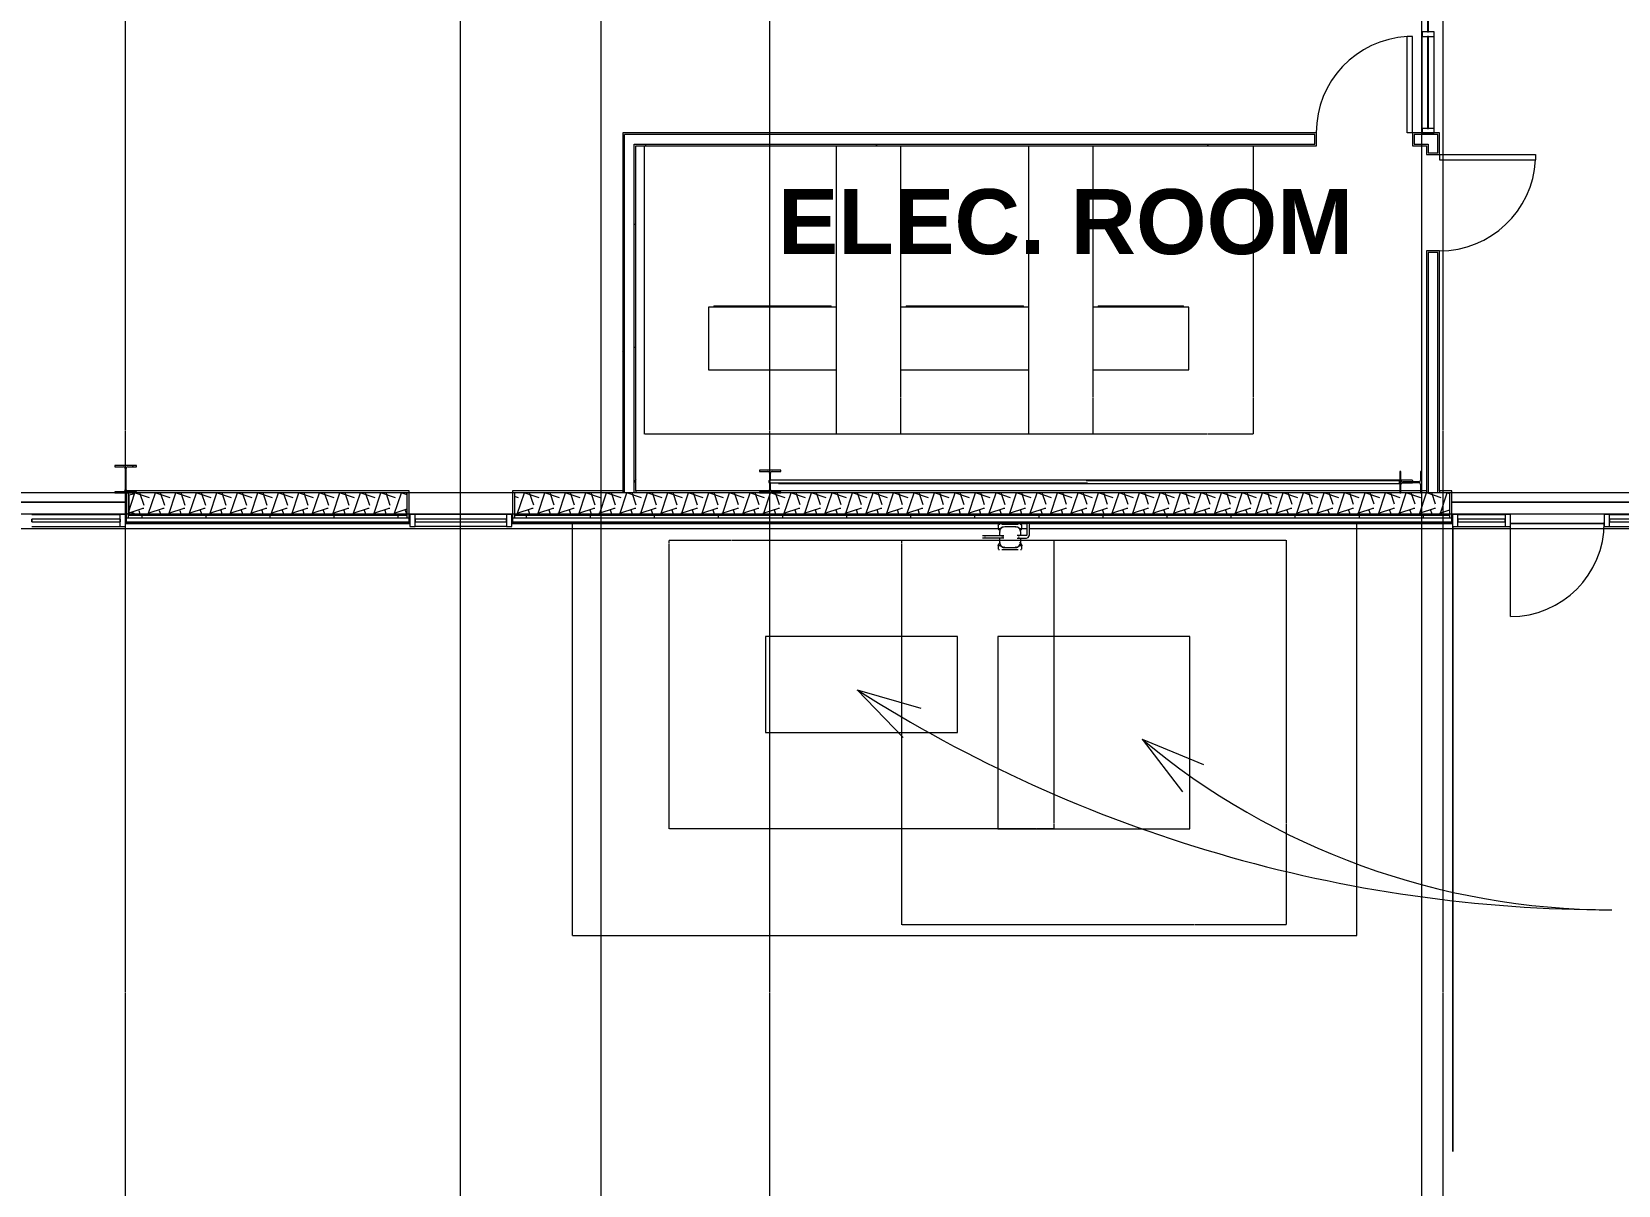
# Model space of a CAD drawing. Header units: inches. Extents: x 25369 to 33163, y -23509 to -20274.
# Drawn here: x 28210 to 28804, y -23047 to -22615 of the extents above; entities that cross this region are included whole.
import ezdxf

# ---------------------------------------------------------------- set-up
doc = ezdxf.new("R2010")
doc.units = ezdxf.units.IN
doc.header["$MEASUREMENT"] = 0
doc.linetypes.add('Dash', pattern=[0.25, 0.125, -0.125])
doc.linetypes.add('Grid Line 1_2_', pattern=[0.875, 0.5, -0.125, 0.125, -0.125])
for name, color, linetype, lineweight in [('A-DOOR', 31, 'Continuous', 13), ('A-FLOR', 192, 'Continuous', 13), ('A-GLAZ-CURT', 52, 'Continuous', 13), ('A-GLAZ-CWMG', 51, 'Continuous', 13), ('A-SITE-SWLK', 140, 'Continuous', 70), ('A-WALL', 113, 'Continuous', 13), ('A-WALL-PATT', 111, 'Continuous', 25), ('C-TOPO', 7, 'Continuous', 13), ('E-ELEC-EQPM', 71, 'Continuous', 13), ('G-ANNO-SYMB', 111, 'Continuous', 9), ('G-ANNO-TEXT', 231, 'Continuous', 9), ('I-WALL', 2, 'Continuous', 13), ('L-SITE-WALL', 31, 'Continuous', 13), ('M-AREA-IDEN', 171, 'Continuous', 9), ('P-SANR-FIXT', 6, 'Continuous', 13), ('S-BEAM', 12, 'Continuous', 13), ('S-COLS', 52, 'Continuous', 13), ('S-GRID', 1, 'Continuous', 9)]:
    doc.layers.add(name, color=color, linetype=linetype, lineweight=lineweight)
doc.styles.add('Arial_B', font='arialbd.ttf', dxfattribs={"height": 24.354149})
pattern_1 = [(45, (5931.104, 0), (-19.00703, 19.00703), []), (45, (5931.104, 28.8), (-19.00703, 19.00703), [])]
pattern_2 = [(0, (5931.104, 0), (61.44, 15.36), [2.534, -43.546, 2.534, -43.546, -245.76]), (0, (5931.104, 0), (61.44, 15.36), [-92.16, 2.534, -89.626, 2.534, -43.546, -107.52]), (0, (5931.104, 0), (61.44, 15.36), [-230.4, 2.534, -28.186, 2.534, -74.266]), (120, (5954.144, 7.68), (-44.02215, 45.528601), [2.534, -43.546, 2.534, -43.546, -245.76]), (120, (5954.144, 7.68), (-44.02215, 45.528601), [-92.16, 2.534, -89.626, 2.534, -43.546, -107.52]), (120, (5954.144, 7.68), (-44.02215, 45.528601), [-230.4, 2.534, -28.186, 2.534, -74.266]), (240, (5961.824, 38.4), (-17.41785, -60.888601), [2.534, -43.546, 2.534, -43.546, -245.76]), (240, (5961.824, 38.4), (-17.41785, -60.888601), [-92.16, 2.534, -89.626, 2.534, -43.546, -107.52]), (240, (5961.824, 38.4), (-17.41785, -60.888601), [-230.4, 2.534, -28.186, 2.534, -74.266])]

# ---------------------------------------------------------------- blocks, each defined once
blk = doc.blocks.new('Struct_Xcel_Sports Complex_rvt-2-Overall Floor Plan')
at = {"layer": 'A-FLOR', "color": 43, "lineweight": 9}
for p, q in [((22314.02, -22790.8), (22171.52, -22790.8)), ((22941.27, -22790.8), (22810.7, -22790.8))]:
    blk.add_line(p, q, dxfattribs=at)
at = {"layer": 'L-SITE-WALL', "color": 43, "lineweight": 9}
for p, q in [((22171.52, -22790.8), (22314.02, -22790.8)), ((22810.7, -22790.8), (22941.27, -22790.8)), ((22420.33, -22798.8), (22313.77, -22798.8)), ((22651.42, -22798.8), (22458.52, -22798.8)), ((22810.95, -22798.8), (22652.39, -22798.8)), ((22867.77, -22798.8), (22832.58, -22798.8))]:
    blk.add_line(p, q, dxfattribs=at)
blk = doc.blocks.new('Girt_C - 8_D-1405489-Overall Floor Plan')
at = {"layer": 'S-BEAM', "color": 43, "lineweight": 9}
for p, q in [((22458.77, -22787.3), (22420.08, -22787.3)), ((22420.08, -22795.3), (22458.77, -22795.3))]:
    blk.add_line(p, q, dxfattribs=at)
blk = doc.blocks.new('System Panel - INSULATED LOW-E GLAZING _SEE ELEVATIONS FOR U-FACTOR_ SHGC_ _ LT_-1142335-Overall Floor Plan')
at = {"layer": 'A-GLAZ-CURT', "color": 7}
for p, q in [((16.53125, -0.25), (-16.53125, -0.25)), ((-16.53125, -0.25), (-16.53125, -1.25)), ((-16.53125, -1.25), (16.53125, -1.25)), ((16.53125, -1.25), (16.53125, -0.25))]:
    blk.add_line(p, q, dxfattribs=at)
at = {"layer": 'A-GLAZ-CURT', "color": 10, "lineweight": 9}
for p, q in [((-16.53125, -1.25), (-16.53125, -0.25)), ((16.53125, -0.25), (-16.53125, -0.25)), ((-16.53125, -1.25), (16.53125, -1.25)), ((16.53125, -0.25), (16.53125, -1.25))]:
    blk.add_line(p, q, dxfattribs=at)
blk = doc.blocks.new('Rectangular Mullion - Exterior 2_ x 4_5_-1135321-Overall Floor Plan')
at = {"layer": 'A-GLAZ-CWMG', "color": 43, "lineweight": 9}
for p, q in [((22278.7, -22795.43), (22311.77, -22795.43)), ((22278.7, -22799.93), (22311.77, -22799.93))]:
    blk.add_line(p, q, dxfattribs=at)
blk = doc.blocks.new('Rectangular Mullion - Exterior 2_ x 4_5_-1142382-Overall Floor Plan')
at = {"layer": 'A-GLAZ-CWMG', "color": 7}
for p, q in [((0, 3), (-2, 3)), ((-2, 3), (-2, -1.5)), ((0, -1.5), (0, 3)), ((-2, -1.5), (0, -1.5))]:
    blk.add_line(p, q, dxfattribs=at)
blk = doc.blocks.new('Transformer-Dry-Type-Siemens - 6x6x6-1004770-Overall Floor Plan')
at = {"layer": 'E-ELEC-EQPM', "color": 43, "linetype": 'Dash', "lineweight": 9}
for p, q in [((-72, -72), (-72, 72)), ((-72, 72), (72, 72)), ((72, 72), (72, -72)), ((72, -72), (-72, -72))]:
    blk.add_line(p, q, dxfattribs=at)
at = {"layer": 'E-ELEC-EQPM', "color": 43, "lineweight": 9}
for p, q in [((36, 36), (-36, 36)), ((-36, 36), (-36, -36)), ((36, -36), (36, 36)), ((-36, -36), (36, -36))]:
    blk.add_line(p, q, dxfattribs=at)
blk = doc.blocks.new('Transformer-Dry-Type-Siemens - 6x3x6-1005805-Overall Floor Plan')
at = {"layer": 'E-ELEC-EQPM', "color": 43, "linetype": 'Dash', "lineweight": 9}
for p, q in [((-72, -54), (-72, 54)), ((-72, 54), (72, 54)), ((72, 54), (72, -54)), ((72, -54), (-72, -54))]:
    blk.add_line(p, q, dxfattribs=at)
at = {"layer": 'E-ELEC-EQPM', "color": 43, "lineweight": 9}
for p, q in [((36, 18), (-36, 18)), ((-36, 18), (-36, -18)), ((36, -18), (36, 18)), ((-36, -18), (36, -18))]:
    blk.add_line(p, q, dxfattribs=at)
blk = doc.blocks.new('System Panel - INSULATED LOW-E GLAZING _SEE ELEVATIONS FOR U-FACTOR_ SHGC_ _ LT_-827433-Overall Floor Plan')
at = {"layer": 'A-GLAZ-CURT', "color": 7}
for p, q in [((17.09375, -0.25), (-17.09375, -0.25)), ((-17.09375, -0.25), (-17.09375, -1.25)), ((-17.09375, -1.25), (17.09375, -1.25)), ((17.09375, -1.25), (17.09375, -0.25))]:
    blk.add_line(p, q, dxfattribs=at)
at = {"layer": 'A-GLAZ-CURT', "color": 10, "lineweight": 9}
for p, q in [((-17.09375, -1.25), (-17.09375, -0.25)), ((17.09375, -0.25), (-17.09375, -0.25)), ((-17.09375, -1.25), (17.09375, -1.25)), ((17.09375, -0.25), (17.09375, -1.25))]:
    blk.add_line(p, q, dxfattribs=at)
blk = doc.blocks.new('Door_Single_Storefront - one-1371403-Overall Floor Plan')
at = {"layer": 'A-DOOR', "color": 43, "lineweight": 9}
blk.add_line((-17.59375, -35.1875), (-17.59375, 0), dxfattribs=at)
blk.add_arc((-17.59375, 0), 35.1875, 270, 0, dxfattribs=at)
blk = doc.blocks.new('System Panel - INSULATED LOW-E GLAZING _SEE ELEVATIONS FOR U-FACTOR_ SHGC_ _ LT_-1769663-Overall Floor Plan')
at = {"layer": 'A-GLAZ-CURT', "color": 7}
for p, q in [((8.81, -0.25), (-8.81, -0.25)), ((-8.81, -0.25), (-8.81, -1.25)), ((-8.81, -1.25), (8.81, -1.25)), ((8.81, -1.25), (8.81, -0.25))]:
    blk.add_line(p, q, dxfattribs=at)
at = {"layer": 'A-GLAZ-CURT', "color": 10, "lineweight": 9}
for p, q in [((-8.81, -1.25), (-8.81, -0.25)), ((8.81, -0.25), (-8.81, -0.25)), ((-8.81, -1.25), (8.81, -1.25)), ((8.81, -0.25), (8.81, -1.25))]:
    blk.add_line(p, q, dxfattribs=at)
blk = doc.blocks.new('Rectangular Mullion - Exterior 2_ x 4_5_-1305167-Overall Floor Plan')
at = {"layer": 'A-GLAZ-CWMG', "color": 43, "lineweight": 9}
for p, q in [((22869.77, -22795.43), (22903.95, -22795.43)), ((22869.77, -22799.93), (22903.95, -22799.93))]:
    blk.add_line(p, q, dxfattribs=at)
blk = doc.blocks.new('Rectangular Mullion - Exterior 2_ x 4_5_-1769661-Overall Floor Plan')
at = {"layer": 'A-GLAZ-CWMG', "color": 43, "lineweight": 9}
for p, q in [((22812.95, -22795.43), (22830.58, -22795.43)), ((22812.95, -22799.93), (22830.58, -22799.93))]:
    blk.add_line(p, q, dxfattribs=at)
blk = doc.blocks.new('Rectangular Mullion - Exterior 2_ x 4_5_-1142379-Overall Floor Plan')
at = {"layer": 'A-GLAZ-CWMG', "color": 7}
for p, q in [((-2, 3), (0, 3)), ((-2, -1.5), (-2, 3)), ((0, 3), (0, -1.5)), ((0, -1.5), (-2, -1.5))]:
    blk.add_line(p, q, dxfattribs=at)
blk = doc.blocks.new('Rectangular Mullion - Exterior 2_ x 4_5_-827464-Overall Floor Plan')
at = {"layer": 'A-GLAZ-CWMG', "color": 7}
for p, q in [((-1, 3), (1, 3)), ((-1, -1.5), (-1, 3)), ((1, 3), (1, -1.5)), ((1, -1.5), (-1, -1.5))]:
    blk.add_line(p, q, dxfattribs=at)
blk = doc.blocks.new('Rectangular Mullion - Interior 1_75_ x 4_5_-1220307-Overall Floor Plan')
at = {"layer": 'A-GLAZ-CWMG', "color": 7}
for p, q in [((-1.75, 1.5), (0, 1.5)), ((-1.75, -3), (-1.75, 1.5)), ((0, 1.5), (0, -3)), ((0, -3), (-1.75, -3))]:
    blk.add_line(p, q, dxfattribs=at)
blk = doc.blocks.new('System Panel - Interior Glazing-1220306-Overall Floor Plan')
at = {"layer": 'A-GLAZ-CURT', "color": 7}
for p, q in [((17.21875, 0.9375), (-17.21875, 0.9375)), ((-17.21875, 0.9375), (-17.21875, 0.5625)), ((-17.21875, 0.5625), (17.21875, 0.5625)), ((17.21875, 0.5625), (17.21875, 0.9375))]:
    blk.add_line(p, q, dxfattribs=at)
blk = doc.blocks.new('Rectangular Mullion - Interior 1_75_ x 4_5_-1214730-Overall Floor Plan')
at = {"layer": 'A-GLAZ-CWMG', "color": 43, "lineweight": 9}
for p, q in [((22799.52, -22650.74), (22799.52, -22616.3)), ((22804.02, -22650.74), (22804.02, -22616.3))]:
    blk.add_line(p, q, dxfattribs=at)
blk = doc.blocks.new('Rectangular Mullion - Interior 1_75_ x 4_5_-1220285-Overall Floor Plan')
at = {"layer": 'A-GLAZ-CWMG', "color": 7}
for p, q in [((-0.875, 1.5), (0.875, 1.5)), ((-0.875, -3), (-0.875, 1.5)), ((0.875, 1.5), (0.875, -3)), ((0.875, -3), (-0.875, -3))]:
    blk.add_line(p, q, dxfattribs=at)
blk = doc.blocks.new('Round Bar - 1_-1778723-Overall Floor Plan')
at = {"layer": 'S-BEAM', "color": 43, "lineweight": 9}
for p, q in [((22791.14, -22782.55), (22555.06, -22782.55)), ((22555.06, -22783.55), (22674.18, -22783.55)), ((22795.82, -22782.55), (22791.61, -22782.55)), ((22792.01, -22783.55), (22795.82, -22783.55))]:
    blk.add_line(p, q, dxfattribs=at)
for centre, start_param, end_param in [((22555.06, -22783.05), 0, 3.141593), ((22555.06, -22783.05), 3.141593, 6.283185), ((22795.82, -22783.05), 4.516039, 6.283185), ((22795.82, -22783.05), 3.141593, 3.707225)]:
    blk.add_ellipse(centre, major_axis=(0, 0.5), ratio=0.535131, start_param=start_param, end_param=end_param, dxfattribs=at)
blk = doc.blocks.new('Round Bar - 1_-1778817-Overall Floor Plan')
at = {"layer": 'S-BEAM', "color": 43, "lineweight": 9}
for p, q in [((22558.4, -22783.8), (22791.18, -22783.8)), ((22791.18, -22782.8), (22673.67, -22782.8))]:
    blk.add_line(p, q, dxfattribs=at)
for start_param, end_param in [(0, 3.141593), (3.141593, 6.283185)]:
    blk.add_ellipse((22791.18, -22783.3), major_axis=(0, 0.5), ratio=0.56248, start_param=start_param, end_param=end_param, dxfattribs=at)
blk = doc.blocks.new('Rectangular Mullion - Exterior 2_ x 4_5_-1142359-Overall Floor Plan')
at = {"layer": 'A-GLAZ-CWMG', "color": 7}
for p, q in [((-2, 1.5), (0, 1.5)), ((-2, -3), (-2, 1.5)), ((0, 1.5), (0, -3)), ((0, -3), (-2, -3))]:
    blk.add_line(p, q, dxfattribs=at)
blk = doc.blocks.new('Rectangular Mullion - Exterior 2_ x 4_5_-1142353-Overall Floor Plan')
at = {"layer": 'A-GLAZ-CWMG', "color": 7}
for p, q in [((0, 1.5), (-2, 1.5)), ((-2, 1.5), (-2, -3)), ((0, -3), (0, 1.5)), ((-2, -3), (0, -3))]:
    blk.add_line(p, q, dxfattribs=at)
blk = doc.blocks.new('System Panel - INSULATED LOW-E GLAZING _SEE ELEVATIONS FOR U-FACTOR_ SHGC_ _ LT_-827454-Overall Floor Plan')
at = {"layer": 'A-GLAZ-CURT', "color": 7}
for p, q in [((17.09375, 1.25), (-17.09375, 1.25)), ((-17.09375, 1.25), (-17.09375, 0.25)), ((-17.09375, 0.25), (17.09375, 0.25)), ((17.09375, 0.25), (17.09375, 1.25))]:
    blk.add_line(p, q, dxfattribs=at)
at = {"layer": 'A-GLAZ-CURT', "color": 10, "lineweight": 9}
for p, q in [((-17.09375, 0.25), (-17.09375, 1.25)), ((17.09375, 1.25), (-17.09375, 1.25)), ((-17.09375, 0.25), (17.09375, 0.25)), ((17.09375, 1.25), (17.09375, 0.25))]:
    blk.add_line(p, q, dxfattribs=at)
blk = doc.blocks.new('Rectangular Mullion - Exterior 2_ x 4_5_-1060760-Overall Floor Plan')
at = {"layer": 'A-GLAZ-CWMG', "color": 43, "lineweight": 9}
for p, q in [((25834.02, -22795.43), (25799.83, -22795.43)), ((25834.02, -22799.93), (25799.83, -22799.93))]:
    blk.add_line(p, q, dxfattribs=at)
blk = doc.blocks.new('Transformer Switchboard - 24_deep x 48_ wide x 90_H-1281217-Overall Floor Plan')
at = {"layer": 'E-ELEC-EQPM', "color": 43, "linetype": 'Dash', "lineweight": 9}
for p, q in [((-48, -84), (-48, 24)), ((-48, 24), (48, 24)), ((48, 24), (48, -84)), ((48, -84), (-48, -84))]:
    blk.add_line(p, q, dxfattribs=at)
at = {"layer": 'E-ELEC-EQPM', "color": 43, "lineweight": 9}
for p, q in [((24, 0), (-24, 0)), ((-24, 0), (-24, -23.5)), ((24, -23.5), (24, 0)), ((-24, -23.5), (24, -23.5)), ((-22, -23.5), (-22, -24)), ((22, -24), (22, -23.5)), ((22, -24), (-22, -24))]:
    blk.add_line(p, q, dxfattribs=at)
blk = doc.blocks.new('Transformer Switchboard - 24_deep x 36_ wide x 90_H-1281523-Overall Floor Plan')
at = {"layer": 'E-ELEC-EQPM', "color": 43, "linetype": 'Dash', "lineweight": 9}
for p, q in [((-42, -84), (-42, 24)), ((-42, 24), (42, 24)), ((42, 24), (42, -84)), ((42, -84), (-42, -84))]:
    blk.add_line(p, q, dxfattribs=at)
at = {"layer": 'E-ELEC-EQPM', "color": 43, "lineweight": 9}
for p, q in [((18, 0), (-18, 0)), ((-18, 0), (-18, -23.5)), ((18, -23.5), (18, 0)), ((-18, -23.5), (18, -23.5)), ((-16, -23.5), (-16, -24)), ((16, -24), (16, -23.5)), ((16, -24), (-16, -24))]:
    blk.add_line(p, q, dxfattribs=at)
blk = doc.blocks.new('Single-Flush - 36_ x 84_-1318898-Overall Floor Plan')
at = {"layer": 'A-DOOR', "color": 7}
for p, q in [((16, 2.44), (16, 38.45)), ((18, 38.45), (16, 38.45)), ((18, 2.44), (18, 38.45)), ((18, 2.44), (16, 2.44))]:
    blk.add_line(p, q, dxfattribs=at)
at = {"layer": 'A-DOOR', "color": 43, "lineweight": 9}
blk.add_arc((18, 2.44), 36.07, 93.17885, 180, dxfattribs=at)
blk = doc.blocks.new('gas_meter-250_cfh_2214 - gas_meter-250_cfh_2214-1353211-Overall Floor Plan')
at = {"layer": 'P-SANR-FIXT', "color": 43, "lineweight": 9}
for p, q in [((-2.99, 0.37), (-9.24, 0.37)), ((-4.4, 4.34), (-4.4, 3.16)), ((-4.4, 3.16), (-4.06, 3.16)), ((-3.79, 4.61), (-4.13, 4.61)), ((-4.06, 3.16), (-3.31, 3.16)), ((-3.96, 1.77), (-3.96, 0.36)), ((-3.96, 1.77), (-3.96, 0.36)), ((-3.75, 2.86), (-3.75, 2.59)), ((-3.75, 1.98), (-3.75, 1.77)), ((3.06, 4.61), (-3.06, 4.61)), ((2.04, 3.77), (-1.96, 3.77)), ((3.4, 3.16), (4.06, 3.16)), ((6.15, 0.5), (3.51, 0.5)), ((4.13, 4.61), (3.79, 4.61)), ((4.04, 0.48), (4.04, 1.77)), ((4.04, 0.48), (4.04, 1.77)), ((4.06, 3.16), (4.4, 3.16)), ((4.4, 3.16), (4.4, 4.34)), ((6.26, 5.12), (6.26, 0.61)), ((7.26, 0.61), (7.26, 5.12)), ((-9.24, 0), (-9.47, 0)), ((-9.24, -0.38), (-2.99, -0.38)), ((-4.4, -3.34), (-4.4, -4.57)), ((-4.06, -3.34), (-4.4, -3.34)), ((-4.28, -4.69), (-3.94, -4.69)), ((-3.33, -3.34), (-4.06, -3.34)), ((-3.96, -0.36), (-3.96, -1.98)), ((-3.96, -0.36), (-3.96, -1.98)), ((-3.75, -1.98), (-3.75, -2.1)), ((-3.75, -2.75), (-3.75, -2.92)), ((-3.06, -4.69), (3.06, -4.69)), ((-2.81, 0), (-2.99, 0)), ((-2.49, -3.98), (-2.72, -3.75)), ((-1.97, -3.98), (-2.49, -3.98)), ((-2.49, -3.98), (-1.97, -3.98)), ((-2.27, 0), (-2.4, 0)), ((-1.96, -3.98), (2.04, -3.98)), ((2.04, -3.75), (2.22, -3.75)), ((2.04, -3.98), (2.55, -3.98)), ((2.55, -3.98), (2.04, -3.98)), ((2.74, -3.79), (2.55, -3.98)), ((3.25, 0), (3.51, 0)), ((4.06, -3.34), (3.42, -3.34)), ((3.51, -0.5), (6.15, -0.5)), ((3.94, -4.69), (4.28, -4.69)), ((4.04, -1.98), (4.04, -0.47)), ((4.04, -1.98), (4.04, -0.47)), ((4.4, -3.34), (4.06, -3.34)), ((4.4, -4.57), (4.4, -3.34))]:
    blk.add_line(p, q, dxfattribs=at)
at = {"layer": 'P-SANR-FIXT', "color": 43, "lineweight": 9, "flags": 128}
for points in [[(-9.24, 0.37), (-9.89, 0.37), (-10.22, 0.37), (-10.24, 0.37)], [(-4.4, 4.34), (-4.28, 4.57), (-4.13, 4.61)], [(-3.88, 2.47), (-4.12, 2.61), (-4.4, 3.16)], [(-1.96, 3.77), (-2.92, 3.52), (-3.64, 2.85), (-3.95, 1.9), (-3.96, 1.77)], [(-2.24, 0.37), (-2.47, 0.37), (-2.99, 0.37)], [(4.04, 1.77), (3.8, 2.73), (3.12, 3.46), (2.18, 3.77), (2.04, 3.77)], [(3.51, 0.5), (2.97, 0.5), (2.76, 0.5)], [(4.4, 3.16), (3.97, 2.46), (3.86, 2.41)], [(4.13, 4.61), (4.36, 4.48), (4.4, 4.34)], [(6.26, 0.61), (6.21, 0.52), (6.15, 0.5)], [(6.15, -0.5), (6.85, -0.26), (7.24, 0.36), (7.26, 0.61)], [(-10.24, -0.38), (-10, -0.38), (-9.39, -0.38), (-9.24, -0.38)], [(-4.4, -3.34), (-4.16, -2.65), (-3.9, -2.5)], [(-3.96, -1.98), (-3.71, -2.94), (-3.03, -3.67), (-2.09, -3.98), (-1.96, -3.98)], [(-2.99, -0.38), (-2.44, -0.38), (-2.24, -0.38)], [(2.04, -3.98), (3.01, -3.73), (3.73, -3.06), (4.04, -2.11), (4.04, -1.98)], [(2.76, -0.5), (3, -0.5), (3.51, -0.5)], [(3.92, -2.5), (4.11, -2.6), (4.4, -3.27), (4.4, -3.34)]]:
    blk.add_lwpolyline(points, dxfattribs=at)
at = {"layer": 'P-SANR-FIXT', "color": 43, "lineweight": 9}
for centre, radius, start, end in [((-1.96, 1.77), 2, 90, 180), ((-1.96, 1.77), 1.84, 171.36204, 180), ((2.04, 1.77), 2, 360, 90), ((2.04, 1.77), 1.84, 81.36204, 90), ((-1.96, -1.98), 2, 180, 270), ((-1.96, -1.98), 1.84, 261.36204, 270), ((2.04, -1.98), 2, 270, 360), ((2.04, -1.98), 1.84, 351.36204, 0)]:
    blk.add_arc(centre, radius, start, end, dxfattribs=at)
blk = doc.blocks.new('Single-Flush - 36_ x 84_-1318930-Overall Floor Plan')
at = {"layer": 'A-DOOR', "color": 7}
for p, q in [((16, -2.44), (16, -38.45)), ((18, -2.44), (16, -2.44)), ((18, -2.44), (18, -38.45)), ((18, -38.45), (16, -38.45))]:
    blk.add_line(p, q, dxfattribs=at)
at = {"layer": 'A-DOOR', "color": 43, "lineweight": 9}
blk.add_arc((18, -2.44), 36.07, 180, 266.82115, dxfattribs=at)

msp = doc.modelspace()

# ---------------------------------------------------------------- hatches: boundary and pattern name
at = {"layer": 'A-WALL-PATT', "lineweight": 9}
h = msp.add_hatch(dxfattribs=at)
h.set_pattern_fill('FP_17', color=253, style=0, pattern_type=2)
h.set_pattern_definition(pattern_2)
h.paths.add_polyline_path([(28431.24, -22787.3), (28431.87, -22787.3), (28431.87, -22652.99), (28431.24, -22652.99), (28431.24, -22786.55)], flags=0)
h = msp.add_hatch(dxfattribs=at)
h.set_pattern_fill('FP_17', color=253, style=0, pattern_type=2)
h.set_pattern_definition(pattern_2)
h.paths.add_polyline_path([(28435.49, -22657.24), (28691.06, -22657.24), (28691.06, -22654.8), (28690.43, -22654.8), (28690.43, -22656.62), (28435.49, -22656.62)], flags=0)
h.paths.add_polyline_path([(28727.06, -22657.24), (28732.24, -22657.24), (28732.24, -22656.62), (28727.68, -22656.62), (28727.68, -22654.8), (28727.06, -22654.8)], flags=0)
h = msp.add_hatch(dxfattribs=at)
h.set_pattern_fill('FP_17', color=253, style=0, pattern_type=2)
h.set_pattern_definition(pattern_2)
h.paths.add_polyline_path([(28435.49, -22787.3), (28436.12, -22787.3), (28436.12, -22657.24), (28435.49, -22657.24), (28435.49, -22786.55)], flags=0)
h = msp.add_hatch(dxfattribs=at)
h.set_pattern_fill('FP_18', color=253, style=0, pattern_type=2)
h.set_pattern_definition([(161.57, (5932.064, 0.96), (-7.6802237, -0.0009796), [0, -54.643, 6.067, 0]), (18.43, (5930.144, 0.96), (-7.6802237, 0.0009796), [0, -54.643, 6.067, 0]), (108.43, (5932.064, 0.96), (3.8382953, -19.20136532), [18.211, -42.499]), (71.57, (5930.144, 0.96), (3.8382953, 19.20136532), [18.211, -42.499])])
h.paths.add_polyline_path([(28350.43, -22795.3), (28350.43, -22787.3), (28245.87, -22787.3), (28245.87, -22795.3), (28294.5, -22795.3)], flags=0)
h.paths.add_polyline_path([(28390.62, -22795.3), (28741.06, -22795.3), (28741.06, -22787.3), (28390.62, -22787.3)], flags=0)
h = msp.add_hatch(dxfattribs=at)
h.set_pattern_fill('FP_20', color=253, style=0, pattern_type=2)
h.set_pattern_definition([(0, (5931.104, 0), (30.72, 7.68), [2.534, -20.506, 2.534, -20.506, -122.88]), (0, (5931.104, 0), (30.72, 7.68), [-46.08, 2.534, -43.546, 2.534, -20.506, -53.76]), (0, (5931.104, 0), (30.72, 7.68), [-115.2, 2.534, -12.826, 2.534, -35.866]), (120, (5942.624, 3.84), (-22.0110751, 22.7643004), [2.534, -20.506, 2.534, -20.506, -122.88]), (120, (5942.624, 3.84), (-22.0110751, 22.7643004), [-46.08, 2.534, -43.546, 2.534, -20.506, -53.76]), (120, (5942.624, 3.84), (-22.0110751, 22.7643004), [-115.2, 2.534, -12.826, 2.534, -35.866]), (240, (5946.464, 19.2), (-8.7089249, -30.4443004), [2.534, -20.506, 2.534, -20.506, -122.88]), (240, (5946.464, 19.2), (-8.7089249, -30.4443004), [-46.08, 2.534, -43.546, 2.534, -20.506, -53.76]), (240, (5946.464, 19.2), (-8.7089249, -30.4443004), [-115.2, 2.534, -12.826, 2.534, -35.866])])
h.paths.add_polyline_path([(28399.78, -22795.8), (28741.06, -22795.8), (28741.06, -22795.3), (28390.62, -22795.3), (28390.62, -22795.8)], flags=0)
h.paths.add_polyline_path([(28350.43, -22795.8), (28350.43, -22795.3), (28245.87, -22795.3), (28245.87, -22795.8), (28294.5, -22795.8)], flags=0)
h = msp.add_hatch(dxfattribs=at)
h.set_pattern_fill('FP_21', color=253, style=0, pattern_type=2)
h.set_pattern_definition([(0, (5931.104, 0), (0, 24), []), (90, (5931.104, 0), (-24, 1e-15), [])])
h.paths.add_polyline_path([(28259.41, -22796.8), (28350.43, -22796.8), (28350.43, -22795.8), (28245.87, -22795.8), (28245.87, -22796.8)], flags=0)
h.paths.add_polyline_path([(28390.62, -22796.8), (28741.06, -22796.8), (28741.06, -22795.8), (28390.62, -22795.8)], flags=0)
at = {"layer": 'S-COLS', "lineweight": 9}
h = msp.add_hatch(dxfattribs=at)
h.set_pattern_fill('FP_15', color=253, style=0, pattern_type=2)
h.set_pattern_definition(pattern_1)
h.paths.add_polyline_path([(28240.99, -22787.3), (28248.99, -22787.3), (28248.99, -22786.87), (28245.83, -22786.87), (28245.34, -22786.67), (28245.14, -22786.18), (28245.14, -22778.18), (28245.34, -22777.69), (28245.83, -22777.49), (28248.99, -22777.49), (28248.99, -22777.05), (28240.99, -22777.05), (28240.99, -22777.49), (28244.16, -22777.49), (28244.65, -22777.69), (28244.85, -22778.18), (28244.85, -22786.18), (28244.65, -22786.67), (28244.16, -22786.87), (28240.99, -22786.87)], flags=0)
h = msp.add_hatch(dxfattribs=at)
h.set_pattern_fill('FP_15', color=253, style=0, pattern_type=2)
h.set_pattern_definition(pattern_1)
h.paths.add_polyline_path([(28730.06, -22787.3), (28730.49, -22787.3), (28730.49, -22779.3), (28730.06, -22779.3), (28730.06, -22782.47), (28729.86, -22782.96), (28729.37, -22783.16), (28723.37, -22783.16), (28722.88, -22782.96), (28722.68, -22782.47), (28722.68, -22779.3), (28722.24, -22779.3), (28722.32, -22782.83), (28722.48, -22782.95), (28722.56, -22783.3), (28722.48, -22783.66), (28722.24, -22783.83), (28722.24, -22787.3), (28722.68, -22787.3), (28722.68, -22784.14), (28722.88, -22783.65), (28723.37, -22783.45), (28729.37, -22783.45), (28729.86, -22783.65), (28730.06, -22784.14)], flags=0)

# ---------------------------------------------------------------- linework, layer by layer
at = {"layer": 'A-SITE-SWLK', "color": 43, "lineweight": 9}
for p, q in [((28412.32, -22953.09), (28412.32, -22798.62)), ((28706.12, -22953.09), (28706.12, -22798.8)), ((28742.12, -23034), (28742.12, -22799.93)), ((28412.32, -22953.09), (28706.12, -22953.09))]:
    msp.add_line(p, q, dxfattribs=at)
at = {"layer": 'A-WALL', "color": 7}
for p, q in [((28690.43, -22652.99), (28431.87, -22652.99)), ((28431.87, -22787.3), (28431.87, -22652.99)), ((28690.43, -22656.62), (28690.43, -22652.99)), ((28727.68, -22652.99), (28727.68, -22656.62)), ((28736.49, -22652.99), (28727.68, -22652.99)), ((28736.49, -22659.96), (28736.49, -22652.99)), ((28435.49, -22656.62), (28690.43, -22656.62)), ((28435.49, -22787.3), (28435.49, -22656.62)), ((28727.68, -22656.62), (28732.87, -22656.62)), ((28732.87, -22656.62), (28732.87, -22659.96)), ((28732.87, -22659.96), (28736.49, -22659.96)), ((28736.49, -22697.21), (28732.87, -22697.21)), ((28732.87, -22697.21), (28732.87, -22787.3)), ((28736.49, -22787.3), (28736.49, -22697.21)), ((28351.18, -22786.55), (28245.12, -22786.55)), ((28245.12, -22786.55), (28245.12, -22798.62)), ((28245.87, -22787.3), (28245.87, -22796.8)), ((28350.43, -22787.3), (28245.87, -22787.3)), ((28350.43, -22796.8), (28350.43, -22787.3)), ((28351.18, -22798.62), (28351.18, -22786.55)), ((28431.24, -22786.55), (28389.87, -22786.55)), ((28389.87, -22786.55), (28389.87, -22798.62)), ((28390.62, -22787.3), (28390.62, -22796.8)), ((28741.06, -22787.3), (28390.62, -22787.3)), ((28431.24, -22786.55), (28431.24, -22787.3)), ((28732.24, -22786.55), (28436.12, -22786.55)), ((28436.12, -22786.55), (28436.12, -22787.3)), ((28732.24, -22786.55), (28732.24, -22787.3)), ((28737.12, -22787.3), (28732.24, -22787.3)), ((28741.81, -22786.55), (28737.12, -22786.55)), ((28737.12, -22786.55), (28737.12, -22787.3)), ((28741.06, -22796.8), (28741.06, -22787.3)), ((28741.81, -22798.62), (28741.81, -22786.55)), ((28351.18, -22796.8), (28245.12, -22796.8)), ((28350.43, -22795.3), (28245.87, -22795.3)), ((28350.43, -22795.8), (28245.87, -22795.8)), ((28741.81, -22796.8), (28389.87, -22796.8)), ((28741.06, -22795.3), (28390.62, -22795.3)), ((28741.06, -22795.8), (28390.62, -22795.8)), ((28351.18, -22798.3), (28245.12, -22798.3)), ((28245.12, -22798.62), (28351.18, -22798.62)), ((28741.81, -22798.3), (28389.87, -22798.3)), ((28389.87, -22798.62), (28741.81, -22798.62))]:
    msp.add_line(p, q, dxfattribs=at)
at = {"layer": 'C-TOPO', "color": 43, "lineweight": 9}
for p, q in [((28742.12, -23034), (28742.12, -22799.93)), ((28742.12, -22799.93), (28742.12, -23034)), ((28763.68, -22798.8), (28798.87, -22798.8)), ((28798.87, -22798.8), (28763.68, -22798.8))]:
    msp.add_line(p, q, dxfattribs=at)
at = {"layer": 'G-ANNO-SYMB'}
for p, q in [((28370.28, -20694.34), (28370.28, -23078.53)), ((28422.96, -20695.61), (28422.96, -23077.29))]:
    msp.add_line(p, q, dxfattribs=at)
at = {"layer": 'G-ANNO-TEXT', "color": 137}
for p, q in [((28518.99, -22861.02), (28542.85, -22867.95)), ((28518.99, -22861.02), (28536.19, -22878.95)), ((28625.72, -22879.51), (28648.69, -22888.99)), ((28625.72, -22879.51), (28640.88, -22899.2))]:
    msp.add_line(p, q, dxfattribs=at)
for centre, radius, start in [((28801.66, -22417.33), 526.09, 237.49928), ((28801.66, -22669.26), 274.16, 230.07682)]:
    msp.add_arc(centre, radius, start, 270, dxfattribs=at)
at = {"layer": 'I-WALL', "color": 7}
for p, q in [((28691.06, -22652.37), (28431.24, -22652.37)), ((28431.24, -22652.37), (28431.24, -22786.55)), ((28691.06, -22657.24), (28691.06, -22652.37)), ((28737.12, -22652.37), (28727.06, -22652.37)), ((28727.06, -22652.37), (28727.06, -22657.24)), ((28737.12, -22660.58), (28737.12, -22652.37)), ((28436.12, -22657.24), (28691.06, -22657.24)), ((28436.12, -22786.55), (28436.12, -22657.24)), ((28727.06, -22657.24), (28732.24, -22657.24)), ((28732.24, -22657.24), (28732.24, -22660.58)), ((28732.24, -22660.58), (28737.12, -22660.58)), ((28732.24, -22696.58), (28732.24, -22786.55)), ((28737.12, -22696.58), (28732.24, -22696.58)), ((28737.12, -22786.55), (28737.12, -22696.58))]:
    msp.add_line(p, q, dxfattribs=at)
at = {"layer": 'L-SITE-WALL', "color": 43, "lineweight": 9}
for p, q in [((28571.93, -22800.8), (27987.24, -22800.8)), ((28244.87, -22798.8), (28351.43, -22798.8)), ((28389.62, -22798.8), (28582.52, -22798.8)), ((28582.54, -22800.8), (28580.56, -22800.8)), ((28583.49, -22798.8), (28742.06, -22798.8)), ((31163.93, -22800.8), (28583.49, -22800.8)), ((28763.68, -22798.8), (28798.87, -22798.8))]:
    msp.add_line(p, q, dxfattribs=at)
at = {"layer": 'S-COLS', "color": 7}
for p, q in [((28248.99, -22777.05), (28240.99, -22777.05)), ((28240.99, -22777.05), (28240.99, -22777.49)), ((28240.99, -22777.49), (28244.16, -22777.49)), ((28244.85, -22778.18), (28244.85, -22786.18)), ((28245.14, -22786.18), (28245.14, -22778.18)), ((28245.83, -22777.49), (28248.99, -22777.49)), ((28248.99, -22777.49), (28248.99, -22777.05)), ((28490.37, -22778.8), (28482.37, -22778.8)), ((28482.37, -22778.8), (28482.37, -22779.24)), ((28482.37, -22779.24), (28485.53, -22779.24)), ((28487.2, -22779.24), (28490.37, -22779.24)), ((28490.37, -22779.24), (28490.37, -22778.8)), ((28722.68, -22779.3), (28722.24, -22779.3)), ((28722.24, -22779.3), (28722.24, -22782.8)), ((28722.68, -22782.47), (28722.68, -22779.3)), ((28730.49, -22779.3), (28730.06, -22779.3)), ((28730.06, -22779.3), (28730.06, -22782.47)), ((28730.49, -22787.3), (28730.49, -22779.3)), ((28486.22, -22779.93), (28486.22, -22782.55)), ((28486.22, -22783.55), (28486.22, -22786.18)), ((28486.51, -22782.55), (28486.51, -22779.93)), ((28486.51, -22786.18), (28486.51, -22783.55)), ((28722.24, -22783.8), (28722.24, -22787.3)), ((28722.68, -22787.3), (28722.68, -22784.14)), ((28729.37, -22783.16), (28723.37, -22783.16)), ((28723.37, -22783.45), (28729.37, -22783.45)), ((28730.06, -22784.14), (28730.06, -22787.3)), ((28244.16, -22786.87), (28240.99, -22786.87)), ((28240.99, -22786.87), (28240.99, -22787.3)), ((28240.99, -22787.3), (28248.99, -22787.3)), ((28248.99, -22786.87), (28245.83, -22786.87)), ((28248.33, -22787.3), (28245.99, -22787.3)), ((28245.99, -22787.3), (28245.99, -22795.3)), ((28246.3, -22787.95), (28247.94, -22787.69)), ((28246.3, -22794.65), (28246.3, -22787.95)), ((28248.99, -22787.3), (28248.99, -22786.87)), ((28485.53, -22786.87), (28482.37, -22786.87)), ((28482.37, -22786.87), (28482.37, -22787.3)), ((28482.37, -22787.3), (28490.37, -22787.3)), ((28490.37, -22786.87), (28487.2, -22786.87)), ((28490.37, -22787.3), (28490.37, -22786.87)), ((28722.24, -22787.3), (28722.68, -22787.3)), ((28730.06, -22787.3), (28730.49, -22787.3)), ((28245.99, -22795.3), (28248.33, -22795.3)), ((28247.94, -22794.91), (28246.3, -22794.65))]:
    msp.add_line(p, q, dxfattribs=at)
for centre, radius, start, end in [((28244.16, -22778.18), 0.691, 0, 90), ((28245.83, -22778.18), 0.691, 90, 180), ((28485.53, -22779.93), 0.691, 0, 90), ((28487.2, -22779.93), 0.691, 90, 180), ((28723.37, -22782.47), 0.691, 180, 270), ((28723.37, -22784.14), 0.691, 90, 180), ((28729.37, -22782.47), 0.691, 270, 0), ((28729.37, -22784.14), 0.691, 0, 90), ((28244.16, -22786.18), 0.691, 270, 0), ((28245.83, -22786.18), 0.691, 180, 270), ((28247.94, -22787.3), 0.39, 270, 0), ((28485.53, -22786.18), 0.691, 270, 0), ((28487.2, -22786.18), 0.691, 180, 270), ((28247.94, -22795.3), 0.39, 0, 90)]:
    msp.add_arc(centre, radius, start, end, dxfattribs=at)
at = {"layer": 'S-GRID', "linetype": 'Grid Line 1_2_'}
for p, q in [((28244.99, -23155.1), (28244.99, -20370)), ((28486.24, -23155.1), (28486.24, -20370)), ((28730.49, -23059.1), (28730.49, -22458.61)), ((28738.49, -23155.1), (28738.49, -22458.61)), ((28730.49, -23317.24), (28730.49, -22542.61)), ((32358.45, -22787.3), (27402.46, -22787.3)), ((32650.17, -22787.3), (27721.31, -22787.3)), ((32262.45, -22795.3), (27498.46, -22795.3)), ((32554.17, -22795.3), (27846.62, -22795.3))]:
    msp.add_line(p, q, dxfattribs=at)

# ---------------------------------------------------------------- block references
at = {"color": 250, "lineweight": 5}
msp.add_blockref('Struct_Xcel_Sports Complex_rvt-2-Overall Floor Plan', (5931.1, 0), dxfattribs=at)
at = {"layer": 'A-DOOR', "color": 250, "lineweight": 9}
msp.add_blockref('Single-Flush - 36_ x 84_-1318898-Overall Floor Plan', (28709.06, -22654.8), dxfattribs=at)
at = {"layer": 'A-DOOR', "color": 250, "lineweight": 9, "rotation": 89.99999999999206}
msp.add_blockref('Single-Flush - 36_ x 84_-1318930-Overall Floor Plan', (28734.68, -22678.58), dxfattribs=at)
at = {"layer": 'A-DOOR', "color": 43, "lineweight": 9}
msp.add_blockref('Door_Single_Storefront - one-1371403-Overall Floor Plan', (28781.27, -22798.43), dxfattribs=at)
at = {"layer": 'A-GLAZ-CURT', "color": 43, "lineweight": 9, "rotation": 270.0000000000069}
for p in [(28732.12, -22597.33), (28732.12, -22633.52)]:
    msp.add_blockref('System Panel - Interior Glazing-1220306-Overall Floor Plan', p, dxfattribs=at)
at = {"layer": 'A-GLAZ-CURT', "color": 10, "lineweight": 9, "rotation": 180}
for name, p in [('System Panel - INSULATED LOW-E GLAZING _SEE ELEVATIONS FOR U-FACTOR_ SHGC_ _ LT_-1142335-Overall Floor Plan', (28226.34, -22798.43)), ('System Panel - INSULATED LOW-E GLAZING _SEE ELEVATIONS FOR U-FACTOR_ SHGC_ _ LT_-1769663-Overall Floor Plan', (28752.87, -22798.43)), ('System Panel - INSULATED LOW-E GLAZING _SEE ELEVATIONS FOR U-FACTOR_ SHGC_ _ LT_-827433-Overall Floor Plan', (28817.96, -22798.43))]:
    msp.add_blockref(name, p, dxfattribs=at)
at = {"layer": 'A-GLAZ-CURT', "color": 10, "lineweight": 9}
msp.add_blockref('System Panel - INSULATED LOW-E GLAZING _SEE ELEVATIONS FOR U-FACTOR_ SHGC_ _ LT_-827454-Overall Floor Plan', (28370.52, -22798.43), dxfattribs=at)
at = {"layer": 'A-GLAZ-CWMG', "color": 43, "lineweight": 9, "extrusion": (0, 0, -1)}
for name, p, rotation in [('Rectangular Mullion - Interior 1_75_ x 4_5_-1220285-Overall Floor Plan', (-28732.12, -22615.43), 269.9999999999931), ('Rectangular Mullion - Interior 1_75_ x 4_5_-1220307-Overall Floor Plan', (-28732.12, -22652.49), 269.9999999999931), ('Rectangular Mullion - Exterior 2_ x 4_5_-1142359-Overall Floor Plan', (-28389.62, -22798.43), 180)]:
    msp.add_blockref(name, p, dxfattribs=dict(at, rotation=rotation))
at = {"layer": 'A-GLAZ-CWMG', "color": 43, "lineweight": 9}
for name, p in [('Rectangular Mullion - Interior 1_75_ x 4_5_-1214730-Overall Floor Plan', (5931.1, 0)), ('Rectangular Mullion - Exterior 2_ x 4_5_-1135321-Overall Floor Plan', (5931.1, 0)), ('Rectangular Mullion - Exterior 2_ x 4_5_-1142382-Overall Floor Plan', (28244.87, -22798.43)), ('Rectangular Mullion - Exterior 2_ x 4_5_-1060760-Overall Floor Plan', (2553.6, 0)), ('Rectangular Mullion - Exterior 2_ x 4_5_-1769661-Overall Floor Plan', (5931.1, 0)), ('Rectangular Mullion - Exterior 2_ x 4_5_-1305167-Overall Floor Plan', (5931.1, 0))]:
    msp.add_blockref(name, p, dxfattribs=at)
at = {"layer": 'A-GLAZ-CWMG', "color": 43, "lineweight": 9, "rotation": 180}
msp.add_blockref('Rectangular Mullion - Exterior 2_ x 4_5_-1142353-Overall Floor Plan', (28351.43, -22798.43), dxfattribs=at)
at = {"layer": 'A-GLAZ-CWMG', "color": 43, "lineweight": 9, "extrusion": (0, 0, -1)}
for name, p in [('Rectangular Mullion - Exterior 2_ x 4_5_-1142379-Overall Floor Plan', (-28742.06, -22798.43)), ('Rectangular Mullion - Exterior 2_ x 4_5_-827464-Overall Floor Plan', (-28762.68, -22798.43)), ('Rectangular Mullion - Exterior 2_ x 4_5_-827464-Overall Floor Plan', (-28799.87, -22798.43))]:
    msp.add_blockref(name, p, dxfattribs=at)
at = {"layer": 'E-ELEC-EQPM', "color": 43, "lineweight": 9, "rotation": 180}
for name, p in [('Transformer Switchboard - 24_deep x 48_ wide x 90_H-1281217-Overall Floor Plan', (28487.3, -22741.24)), ('Transformer Switchboard - 24_deep x 48_ wide x 90_H-1281217-Overall Floor Plan', (28559.3, -22741.24)), ('Transformer Switchboard - 24_deep x 36_ wide x 90_H-1281523-Overall Floor Plan', (28625.3, -22741.24))]:
    msp.add_blockref(name, p, dxfattribs=at)
at = {"layer": 'E-ELEC-EQPM', "color": 43, "lineweight": 9}
for name, p in [('Transformer-Dry-Type-Siemens - 6x3x6-1005805-Overall Floor Plan', (28520.62, -22859.05)), ('Transformer-Dry-Type-Siemens - 6x6x6-1004770-Overall Floor Plan', (28607.68, -22877.05))]:
    msp.add_blockref(name, p, dxfattribs=at)
at = {"layer": 'P-SANR-FIXT', "color": 43, "lineweight": 9}
msp.add_blockref('gas_meter-250_cfh_2214 - gas_meter-250_cfh_2214-1353211-Overall Floor Plan', (28576.24, -22803.74), dxfattribs=at)
at = {"layer": 'S-BEAM', "color": 43, "lineweight": 9}
for name in ['Round Bar - 1_-1778723-Overall Floor Plan', 'Round Bar - 1_-1778817-Overall Floor Plan', 'Girt_C - 8_D-1405489-Overall Floor Plan']:
    msp.add_blockref(name, (5931.1, 0), dxfattribs=at)

# ---------------------------------------------------------------- texts
at = {"layer": 'M-AREA-IDEN', "insert": (28596.99, -22673.51), "char_height": 24.354, "width": 249.984, "attachment_point": 2, "line_spacing_factor": 0.938532, "style": 'Arial_B'}
msp.add_mtext('ELEC. ROOM', dxfattribs=at)

doc.saveas('drawing.dxf')
